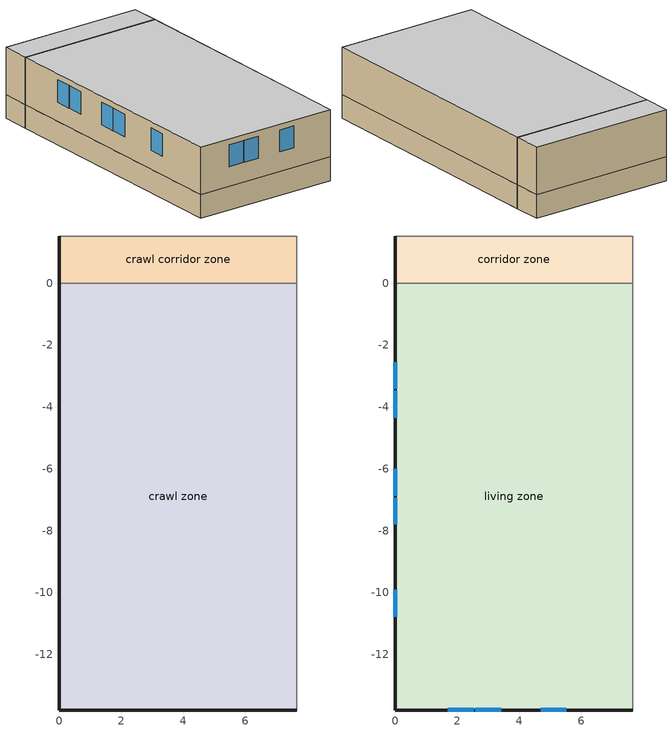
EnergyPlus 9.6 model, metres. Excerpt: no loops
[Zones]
crawl corridor zone
 floor foundation (FloorFndGrndCS 1): 0,0 0,1.52 7.66,1.52 7.66,0 z-1.22
 wall foundation (WallFndGrndCS 1): 0,1.52 0,0 z-1.22:0
 wall adiabatic (WallFndGrndCS 1): 7.66,0 7.66,1.52 0,1.52 z-1.22:0
 wall to crawl zone (WallIntUnfinUninsUnfin): 0,0 7.66,0 z-1.22:0
crawl zone
 floor foundation (FloorFndGrndCS): 0,-13.8 0,0 7.66,0 7.66,-13.8 z-1.22
 wall foundation (WallFndGrndCS): 0,0 0,-13.8 7.66,-13.8 z-1.22:0
 wall adiabatic (WallFndGrndCS): 7.66,-13.8 7.66,0 z-1.22:0
corridor zone
 floor to crawl corridor zone (FloorUnfinUninsUnfin): 0,0 0,1.52 7.66,1.52 7.66,0 z0
 wall outside (WallExtUninsUnfin): 0,1.52 0,0 z0:2.44
 wall adiabatic (WallIntUnfinUninsUnfin): 0,0 7.66,0 7.66,1.52 0,1.52 z0:2.44
 ceiling adiabatic (SurfaceTypeRoofAdiabatic 1): 7.66,0 7.66,1.52 0,1.52 0,0 z2.44
living zone
 floor to crawl zone (FloorCSInsFin Reversed): 0,-13.8 0,0 7.66,0 7.66,-13.8 z0
 wall outside (WallExtInsFin): 0,0 0,-13.8 7.66,-13.8 z0:2.44
 wall adiabatic (WallIntFinUninsFin): 7.66,-13.8 7.66,0 0,0 z0:2.44
 window (WindowConstruction): 0,-2.55 0,-3.42 / 0,-3.48 0,-4.35 / 0,-6 0,-6.87 / 0,-6.93 0,-7.8 / 0,-9.91 0,-10.78 z0.97:2.13; 1.69,-13.8 2.52,-13.8 / 2.59,-13.8 3.42,-13.8 / 4.69,-13.8 5.53,-13.8 z1.02:2.13
 ceiling adiabatic (SurfaceTypeRoofAdiabatic 1): 7.66,-13.8 7.66,0 0,0 0,-13.8 z2.44
shading: 0,-2.55 0,-3.42 / 0,-3.48 0,-4.35 / 0,-6 0,-6.87 / 0,-6.93 0,-7.8 / 0,-9.91 0,-10.78 z0.97:2.13; 1.69,-13.8 2.52,-13.8 / 2.59,-13.8 3.42,-13.8 / 4.69,-13.8 5.53,-13.8 z1.02:2.13
[Building]
Building 1: North Axis {deg}=180; Terrain=Suburbs
[Site:Location]
Denver-Aurora-Buckley AFB: Latitude {deg}=39.72; Longitude {deg}=-104.75; Time Zone {hr}=-7; Elevation {m}=1726
[SizingPeriod:DesignDay] Day of Month=21; Dry-Bulb Temperature Range Modifier Type=DefaultMultipliers; Humidity Condition Type=Wetbulb; Barometric Pressure {Pa}=101073; Wind Direction {deg}=0; Rain Indicator=No; Snow Indicator=No; Daylight Saving Time Indicator=No; Solar Model Indicator=ASHRAEClearSky; Sky Clearness=0; Begin Environment Reset Mode=FullResetAtBeginEnvironment
Name | Month | Day Type | Maximum Dry-Bulb Temperature {C} | Daily Dry-Bulb Temperature Range {deltaC} | Wetbulb or DewPoint at Maximum Dry-Bulb {C} | Wind Speed {m/s}
Ann Clg 1% Condns DB=>MWB | 7 | SummerDesignDay | 27.8 | 6.5 | 17.9 | 3.1
Ann Htg 99% Condns DB | 1 | WinterDesignDay | 7.6 | 0 | 7.6 | 7.1
[Site:GroundTemperature:Deep]
16.823, 16.823, 16.823, 16.823, 16.823, 16.823, 16.823, 16.823, 16.823, 16.823, 16.823, 16.823
[Site:WaterMainsTemperature]
Calculation Method=Correlation; Annual Average Outdoor Air Temperature {C}=16.823; Maximum Difference In Monthly Average Outdoor Air Temperatures {deltaC}=7.03978
[Material] Roughness=Rough
Name | Thickness {m} | Conductivity {W/m-K} | Density {kg/m3} | Specific Heat {J/kg-K} | Thermal Absorptance | Solar Absorptance | Visible Absorptance
Concrete 4.0 in. | 0.1016 | 1.803125 | 2242.8 | 837.4 | 0.9 | 0.7 | 0.7
Concrete 8.0 in. | 0.2032 | 1.803125 | 2242.8 | 837.4 | 0.9 | 0.7 | 0.7
Drywall 0.5 in. | 0.0127 | 0.160291 | 801 | 837.4 | 0.9 | 0.5 | 0.1
Floor Covering | 0.0127 | 0.0433444 | 54.468 | 1339.84 | 0.9 | 0.9 | 0.7
FloorFinStudAndAirFloor | 0.1397 | 0.557395 | 67.691 | 1210.98 | 0.9 | 0.5 | 0.9
FloorFinStudAndAirFloor 1 | 0.1397 | 0.606274 | 67.691 | 1210.98 | 0.82 | 0.3 | 0.3
FloorIns | 0.23495 | 2.59817 | 67.691 | 1210.98 | 0.82 | 0.3 | 0.3
Plywood 0.75 in. | 0.01905 | 0.115458 | 512.64 | 1214.23 | 0.82 | 0.3 | 0.3
res furniture material living space | 0.1524 | 0.115458 | 640.8 | 1214.23 | 0.9 | 0.6 | 0.1
Stucco&#44 Light | 0.0254 | 0.649125 | 1281.6 | 879.27 | 0.45 | 0.75 | 0.75
WallSheathing | 0.0127 | 0.115458 | 512.64 | 1214.23 | 0.82 | 0.3 | 0.3
WallStudAndCavity | 0.0889 | 0.343633 | 129.063 | 1212.76 | 0.45 | 0.75 | 0.45
WallStudAndCavity 1 | 0.0889 | 0.399262 | 83.0341 | 1211.67 | 0.45 | 0.75 | 0.45
WallStudAndCavity 2 | 0.0889 | 0.402102 | 83.0341 | 1211.67 | 0.45 | 0.75 | 0.45
WallStudAndCavity 3 | 0.0889 | 0.410576 | 83.0341 | 1211.67 | 0.45 | 0.75 | 0.45
WallStudAndCavity 4 | 0.0889 | 0.397942 | 83.0341 | 1211.67 | 0.82 | 0.3 | 0.3
Wood Floor | 0.015875 | 0.115458 | 544.68 | 1214.23 | 0.9 | 0.7 | 0.7
[WindowMaterial:SimpleGlazingSystem]
WindowMaterial: U-Factor {W/m2-K}=4.31528; Solar Heat Gain Coefficient=0.67
[Construction]
FloorCSInsFin Reversed: Floor Covering, Wood Floor, Plywood 0.75 in., FloorIns
FloorFndGrndCS; FloorFndGrndCS 1: Concrete 4.0 in.
FloorUnfinUninsUnfin: FloorFinStudAndAirFloor 1, Plywood 0.75 in.
res furniture construction living space: res furniture material living space
SurfaceTypeRoofAdiabatic 1: Drywall 0.5 in., FloorFinStudAndAirFloor, Plywood 0.75 in., Wood Floor, Floor Covering
WallExtInsFin: Stucco&#44 Light, WallSheathing, WallStudAndCavity, Drywall 0.5 in.
WallExtUninsUnfin: Stucco&#44 Light, WallSheathing, WallStudAndCavity 1
WallFndGrndCS; WallFndGrndCS 1: Concrete 8.0 in.
WallIntFinUninsFin: Stucco&#44 Light, WallStudAndCavity 2, Drywall 0.5 in.
WallIntFinUninsFin 1: WallStudAndCavity 4, Drywall 0.5 in.
WallIntUnfinUninsUnfin: Stucco&#44 Light, WallStudAndCavity 3
WindowConstruction: WindowMaterial
[Zone] Multiplier=1; Part of Total Floor Area=Yes
corridor zone; crawl corridor zone; crawl zone; living zone
[InternalMass] Zone or ZoneList=living zone
Name | Construction | Surface Area {m2}
living space Partition | WallIntFinUninsFin 1 | 105.724
res furniture mass living space | res furniture construction living space | 42.2895
[Foundation:Kiva] Wall Height Above Grade {m}=0.2032; Wall Depth Below Slab {m}=0.2032
Foundation Kiva 1; Foundation Kiva 2
[Foundation:Kiva:Settings]
Soil Conductivity {W/m-K}=1.731; Soil Density {kg/m3}=1842.3; Soil Specific Heat {J/kg-K}=418.7; Ground Solar Absorptivity=0.9; Ground Thermal Absorptivity=0.9; Ground Surface Roughness {m}=0.03; Far-Field Width {m}=40; Deep-Ground Boundary Condition=ZeroFlux; Deep-Ground Depth {m}=40; Minimum Cell Dimension {m}=0.02; Maximum Cell Growth Coefficient=1.5; Simulation Timestep=Hourly
[SurfaceProperty:ExposedFoundationPerimeter] Exposed Perimeter Calculation Method=TotalExposedPerimeter
Name | Total Exposed Perimeter {m}
Surface 13 | 1.524
Surface 19 | 21.4589
[People]
res occupants|living space: Zone or ZoneList or Space or SpaceList=living zone; Number of People Schedule=occupants; Number of People Calculation Method=People; Number of People=2; Fraction Radiant=0.319734; Sensible Heat Fraction=0.573; Activity Level Schedule=res occupants activity schedule; Carbon Dioxide Generation Rate {m3/s-W}=0; Enable ASHRAE 55 Comfort Warnings=No; Mean Radiant Temperature Calculation Type=ZoneAveraged
[Lights]
res lighting interior living space: Zone or ZoneList or Space or SpaceList=living zone; Schedule=lighting_interior; Design Level Calculation Method=LightingLevel; Lighting Level {W}=222.281; Return Air Fraction=0; Fraction Radiant=0.6; Fraction Visible=0.2; Fraction Replaceable=1
[ElectricEquipment] Zone or ZoneList or Space or SpaceList=living zone; Design Level Calculation Method=EquipmentLevel
Name | Schedule | Design Level {W} | Fraction Latent | Fraction Radiant | Fraction Lost
res cd electric | clothes_dryer | 312.437 | 0 | 0.6 | 0
res ceil fan | ceiling_fan | 21.3575 | 0 | 0.558 | 0
res cw | clothes_washer_power | 351.026 | 0 | 0.48 | 0.2
res infil_1 bath fan; res infil_1 house fan; res infil_1 range fan | Always On Discrete | 0 | 0 | 0 | 1
res misc plug loads|living space | plug_loads | 643.534 | 0.021 | 0.558 | 0.049
res range electric | cooking_range | 181.674 | 0.3 | 0.24 | 0.3
[OtherEquipment] Zone or ZoneList or Space or SpaceList=living zone; Design Level Calculation Method=EquipmentLevel
Name | Fuel Type | Schedule | Design Level {W} | Fraction Latent | Fraction Radiant | Fraction Lost
res bath | None | baths | 2458.02 | 0 | 0 | 0
res cd gas | NaturalGas | clothes_dryer | 4150.95 | 0.05 | 0.06 | 0.85
res hot water distribution | None | showers | 1958.81 | 0 | 0 | 0
res range gas | NaturalGas | cooking_range | 1889.88 | 0.2 | 0.18 | 0.5
res shower | None | showers | 1995.15 | 0.487079 | 0 | 0
res sink | None | sinks | 414.081 | 0.311852 | 0 | 0
[ZoneInfiltration:DesignFlowRate] Schedule=Always On Discrete
Name | Zone or ZoneList | Design Flow Rate Calculation Method | Air Changes per Hour {1/hr} | Constant Term Coefficient | Temperature Term Coefficient | Velocity Term Coefficient | Velocity Squared Term Coefficient | Design Flow Rate {m3/s}
res infil|crawl corridor space | crawl corridor zone | AirChanges/Hour | 2 | 1 | 0 | 0 | 0
res infil|crawl space | crawl zone | AirChanges/Hour | 2 | 1 | 0 | 0 | 0
res infil_1 flow; res nv_1 flow | living zone | Flow/Zone |  |  |  |  |  | 0
[Exterior:Lights]
res lighting exterior: Schedule=lighting_exterior; Design Level {W}=9.59114
[EnergyManagementSystem:Sensor]
Name | Output:Variable or Output:Meter | Output:Variable or Output:Meter Index Key
res_af_vw_s | Site Wind Speed
res_infil_1_bath_sch_s | Schedule Value | res mv_1 bath exhaust schedule
res_infil_1_dryer_sch_s | Schedule Value | clothes_dryer_exhaust
res_infil_1_range_sch_s | Schedule Value | res mv_1 range exhaust schedule
res_infil_1_wh_sch_s | Schedule Value | Always On Discrete
res_nv_1_nva_s | Schedule Value | res nv_1 avail schedule
res_nv_1_sp_s | Schedule Value | res nv_1 temp schedule
res_nv_pb_s | Site Outdoor Air Barometric Pressure
res_nv_wt_s | Site Outdoor Air Humidity Ratio
res_shower_mixsp | Schedule Value | fixtures temperature schedule
[EnergyManagementSystem:Actuator]
Name | Actuated Component Unique | Actuated Component Type | Actuated Component Control Type
res_infil_1_bath_fan_act | res infil_1 bath fan | ElectricEquipment | Electricity Rate
res_infil_1_flow_act | res infil_1 flow | Zone Infiltration | Air Exchange Flow Rate
res_infil_1_house_fan_act | res infil_1 house fan | ElectricEquipment | Electricity Rate
res_infil_1_range_fan_act | res infil_1 range fan | ElectricEquipment | Electricity Rate
res_nv_1_flow_act | res nv_1 flow | Zone Infiltration | Air Exchange Flow Rate
[EnergyManagementSystem:ProgramCallingManager]
Central pump clg program calling manager: EndOfSystemTimestepBeforeHVACReporting; Central_pumps_clg_program
Central pump htg program calling manager: EndOfSystemTimestepBeforeHVACReporting; Central_pumps_htg_program
res af_1 program calling manager: BeginTimestepBeforePredictor; res_infil_1_program; res_nv_1_program
res shower sag: EndOfSystemTimestepAfterHVACReporting; res_shower_sag
[EnergyManagementSystem:Program]
Central_pumps_clg_program: Set central_pumps_c = Central_clg_pump_s
Central_pumps_htg_program: Set central_pumps_h = Central_htg_pump_s
res_infil_1_program: Set p_m = 0.14; Set p_s = 0.22; Set s_m = 270; Set s_s = 370; Set z_m = 9.99744; Set z_s = 2.4384; Set f_t = (((s_m/z_m)^p_m)*((z_s/s_s)^p_s)); Set Tdiff = res_af_1_tin_s-res_af_1_tt_s; Set dT = @Abs Tdiff; Set c = 0.1239; Set Cs = 0.091; Set Cw = 0.1265; Set n = 0.65; Set sft = (f_t*0.7000000000000001); Set temp1 = ((c*Cw)*((sft*res_af_vw_s)^(2*n)))^2; Set Qn = (((c*Cs*(dT^n))^2)+temp1)^0.5; Set Tdiff = res_af_1_tin_s-res_af_1_tt_s; Set QWHV = res_infil_1_wh_sch_s*0.0; Set Qrange = res_infil_1_range_sch_s*0.0472; Set Qdryer = res_infil_1_dryer_sch_s*0.0472; Set Qbath = res_infil_1_bath_sch_s*0.0472; Set QductsOut = 0; Set QductsIn = 0; Set Qout = Qrange+Qbath+Qdryer+QductsOut; Set Qin = QWHV+QductsIn; Set faneff_wh = 1; Set res_infil_1_house_fan_act = (QWHV*300)/faneff_wh*0; Set faneff_sp = 0.4719474432000001; Set res_infil_1_range_fan_act = (Qrange*300)/faneff_sp; Set res_infil_1_bath_fan_act = (Qbath*300)/faneff_sp; Set Qfan = (@Max Qout Qin); If Qfan > 0; Set Qavg = ((Qout + Qin) / 2.0); If ((@Abs (Qout - Qavg)) / Qavg) <= 0.1; Set phi = 1; Else; Set phi = (Qn / (Qn + Qfan)); EndIf; Set Qinf_adj = phi * Qn; Else; Set Qinf_adj = Qn; EndIf; Set res_infil_1_flow_act = Qfan + Qinf_adj
res_nv_1_program: Set Tdiff = res_af_1_tin_s-res_af_1_tt_s; Set dT = (@Abs Tdiff); Set pt = (@RhFnTdbWPb res_af_1_tt_s res_nv_wt_s res_nv_pb_s); Set NVA = 3108.1306577666833; Set Cs = 8.963020389461627e-05; Set Cw = 6.158219665777789e-05; Set MNV = 1.432203174297596; Set MHR = 0.0115; Set MRH = 0.7; Set temp1 = (res_nv_1_nva_s*NVA); Set SGNV = temp1*((((Cs*dT)+(Cw*(res_af_vw_s^2)))^0.5)/1000); If (res_nv_wt_s<MHR) && (pt<MRH) && (res_af_1_tin_s>res_nv_1_sp_s); Set temp2 = (res_af_1_tin_s-res_nv_1_sp_s); Set NVadj1 = temp2/(res_af_1_tin_s-res_af_1_tt_s); Set NVadj2 = (@Min NVadj1 1); Set NVadj3 = (@Max NVadj2 0); Set NVadj = SGNV*NVadj3; Set res_nv_1_flow_act = (@Min NVadj MNV); Else; Set res_nv_1_flow_act = 0; EndIf
res_shower_sag: If res_shower_vol > 0; Set ShowerTime=SystemTimeStep; Else; Set ShowerTime=0; EndIf; If (res_shower_vol > 0) && (res_shower_mixsp > res_shower_tout); Set ShowerSag=SystemTimeStep; Set ShowerE=res_shower_vol*4141170*(res_shower_mixsp-res_shower_tout); Else; Set ShowerSag=0; Set ShowerE=0; EndIf
[EnergyManagementSystem:OutputVariable] Type of Data in Variable=Summed; Update Frequency=SystemTimestep
Name | EMS Variable | EMS Program or Subroutine | Units
Central clg pump:Pumps:Electricity | central_pumps_c | Central_pumps_clg_program | J
Central htg pump:Pumps:Electricity | central_pumps_h | Central_pumps_htg_program | J
Shower Draw Time|unit 1 | ShowerTime | res_shower_sag | hr
Unmet Shower Energy|unit 1 | ShowerE | res_shower_sag | J
Unmet Shower Time|unit 1 | ShowerSag | res_shower_sag | hr
[Schedule:Day:Interval]
res mv_1 bath exhaust schedule allday1; res mv_1 bath exhaust schedule allday10; res mv_1 bath exhaust schedule allday11; res mv_1 bath exhaust schedule allday12; res mv_1 bath exhaust schedule allday2; res mv_1 bath exhaust schedule allday3; res mv_1 bath exhaust schedule allday4; res mv_1 bath exhaust schedule allday5; res mv_1 bath exhaust schedule allday6; res mv_1 bath exhaust schedule allday7; res mv_1 bath exhaust schedule allday8; res mv_1 bath exhaust schedule allday9: No, 03:00, 0, 04:00, 1, 24:00, 0
res mv_1 bath exhaust schedule summer design; res mv_1 range exhaust schedule summer design: No, 24:00, 1
res mv_1 bath exhaust schedule winter design; res mv_1 range exhaust schedule winter design; Schedule Day 12; Schedule Day 13; Schedule Day 8; Schedule Day 9: No, 24:00, 0
res mv_1 range exhaust schedule allday1; res mv_1 range exhaust schedule allday10; res mv_1 range exhaust schedule allday11; res mv_1 range exhaust schedule allday12; res mv_1 range exhaust schedule allday2; res mv_1 range exhaust schedule allday3; res mv_1 range exhaust schedule allday4; res mv_1 range exhaust schedule allday5; res mv_1 range exhaust schedule allday6; res mv_1 range exhaust schedule allday7; res mv_1 range exhaust schedule allday8; res mv_1 range exhaust schedule allday9: No, 20:00, 0, 21:00, 1, 24:00, 0
res nv_1 availability schedule allday1 on; res nv_1 availability schedule allday1 on 1; res nv_1 availability schedule allday1 on 10; res nv_1 availability schedule allday1 on 11; res nv_1 availability schedule allday1 on 2; res nv_1 availability schedule allday1 on 3; res nv_1 availability schedule allday1 on 4; res nv_1 availability schedule allday1 on 5; res nv_1 availability schedule allday1 on 6; res nv_1 availability schedule allday1 on 7; res nv_1 availability schedule allday1 on 8; res nv_1 availability schedule allday1 on 9: No, 01:00, 1, 02:00, 1, 03:00, 1, 04:00, 1, 05:00, 1, 06:00, 1, 07:00, 1, 08:00, 1, 09:00, 1, 10:00, 1, 11:00, 1, 12:00, 1, 13:00, 1, 14:00, 1, 15:00, 1, 16:00, 1, 17:00, 1, 18:00, 1, 19:00, 1, 20:00, 1, 21:00, 1, 22:00, 1, 23:00, 1, 24:00, 1
res nv_1 temp schedule allday10; res nv_1 temp schedule allday5; res nv_1 temp schedule allday6: No, 24:00, 23.6111
res nv_1 temp schedule weekday1; res nv_1 temp schedule weekday11; res nv_1 temp schedule weekday12; res nv_1 temp schedule weekday2; res nv_1 temp schedule weekday3; res nv_1 temp schedule weekday4: No, 02:00, 21.9444, 11:00, 22.5, 13:00, 21.9444, 21:00, 21.6667, 24:00, 21.9444
res nv_1 temp schedule weekday7; res nv_1 temp schedule weekday8; res nv_1 temp schedule weekday9: No, 02:00, 23.0556, 11:00, 23.6111, 13:00, 23.0556, 21:00, 22.7778, 24:00, 23.0556
res nv_1 temp schedule weekend1; res nv_1 temp schedule weekend11; res nv_1 temp schedule weekend12; res nv_1 temp schedule weekend2; res nv_1 temp schedule weekend3; res nv_1 temp schedule weekend4: No, 02:00, 21.9444, 11:00, 22.5, 24:00, 21.9444
res nv_1 temp schedule weekend7; res nv_1 temp schedule weekend8; res nv_1 temp schedule weekend9: No, 02:00, 23.0556, 11:00, 23.6111, 24:00, 23.0556
[Schedule:Week:Daily]
res mv_1 bath exhaust schedule Week Rule - Jan1-Jan28: res mv_1 bath exhaust schedule allday1, res mv_1 bath exhaust schedule allday1, res mv_1 bath exhaust schedule allday1, res mv_1 bath exhaust schedule allday1, res mv_1 bath exhaust schedule allday1, res mv_1 bath exhaust schedule allday1, res mv_1 bath exhaust schedule allday1, Schedule Day 13, res mv_1 bath exhaust schedule summer design, res mv_1 bath exhaust schedule winter design, Schedule Day 13, Schedule Day 13
res mv_1 bath exhaust schedule Week Rule - Jan29-Feb4: res mv_1 bath exhaust schedule allday1, res mv_1 bath exhaust schedule allday1, res mv_1 bath exhaust schedule allday1, res mv_1 bath exhaust schedule allday2, res mv_1 bath exhaust schedule allday2, res mv_1 bath exhaust schedule allday2, res mv_1 bath exhaust schedule allday2, Schedule Day 13, res mv_1 bath exhaust schedule summer design, res mv_1 bath exhaust schedule winter design, Schedule Day 13, Schedule Day 13
res mv_1 bath exhaust schedule Week Rule - Feb5-Feb25: res mv_1 bath exhaust schedule allday2, res mv_1 bath exhaust schedule allday2, res mv_1 bath exhaust schedule allday2, res mv_1 bath exhaust schedule allday2, res mv_1 bath exhaust schedule allday2, res mv_1 bath exhaust schedule allday2, res mv_1 bath exhaust schedule allday2, Schedule Day 13, res mv_1 bath exhaust schedule summer design, res mv_1 bath exhaust schedule winter design, Schedule Day 13, Schedule Day 13
res mv_1 bath exhaust schedule Week Rule - Feb26-Mar4: res mv_1 bath exhaust schedule allday2, res mv_1 bath exhaust schedule allday2, res mv_1 bath exhaust schedule allday2, res mv_1 bath exhaust schedule allday3, res mv_1 bath exhaust schedule allday3, res mv_1 bath exhaust schedule allday3, res mv_1 bath exhaust schedule allday3, Schedule Day 13, res mv_1 bath exhaust schedule summer design, res mv_1 bath exhaust schedule winter design, Schedule Day 13, Schedule Day 13
res mv_1 bath exhaust schedule Week Rule - Mar5-Mar25: res mv_1 bath exhaust schedule allday3, res mv_1 bath exhaust schedule allday3, res mv_1 bath exhaust schedule allday3, res mv_1 bath exhaust schedule allday3, res mv_1 bath exhaust schedule allday3, res mv_1 bath exhaust schedule allday3, res mv_1 bath exhaust schedule allday3, Schedule Day 13, res mv_1 bath exhaust schedule summer design, res mv_1 bath exhaust schedule winter design, Schedule Day 13, Schedule Day 13
res mv_1 bath exhaust schedule Week Rule - Mar26-Apr1: res mv_1 bath exhaust schedule allday3, res mv_1 bath exhaust schedule allday3, res mv_1 bath exhaust schedule allday3, res mv_1 bath exhaust schedule allday3, res mv_1 bath exhaust schedule allday3, res mv_1 bath exhaust schedule allday3, res mv_1 bath exhaust schedule allday4, Schedule Day 13, res mv_1 bath exhaust schedule summer design, res mv_1 bath exhaust schedule winter design, Schedule Day 13, Schedule Day 13
res mv_1 bath exhaust schedule Week Rule - Apr2-Apr29: res mv_1 bath exhaust schedule allday4, res mv_1 bath exhaust schedule allday4, res mv_1 bath exhaust schedule allday4, res mv_1 bath exhaust schedule allday4, res mv_1 bath exhaust schedule allday4, res mv_1 bath exhaust schedule allday4, res mv_1 bath exhaust schedule allday4, Schedule Day 13, res mv_1 bath exhaust schedule summer design, res mv_1 bath exhaust schedule winter design, Schedule Day 13, Schedule Day 13
res mv_1 bath exhaust schedule Week Rule - Apr30-May6: res mv_1 bath exhaust schedule allday4, res mv_1 bath exhaust schedule allday5, res mv_1 bath exhaust schedule allday5, res mv_1 bath exhaust schedule allday5, res mv_1 bath exhaust schedule allday5, res mv_1 bath exhaust schedule allday5, res mv_1 bath exhaust schedule allday5, Schedule Day 13, res mv_1 bath exhaust schedule summer design, res mv_1 bath exhaust schedule winter design, Schedule Day 13, Schedule Day 13
res mv_1 bath exhaust schedule Week Rule - May7-May27: res mv_1 bath exhaust schedule allday5, res mv_1 bath exhaust schedule allday5, res mv_1 bath exhaust schedule allday5, res mv_1 bath exhaust schedule allday5, res mv_1 bath exhaust schedule allday5, res mv_1 bath exhaust schedule allday5, res mv_1 bath exhaust schedule allday5, Schedule Day 13, res mv_1 bath exhaust schedule summer design, res mv_1 bath exhaust schedule winter design, Schedule Day 13, Schedule Day 13
res mv_1 bath exhaust schedule Week Rule - May28-Jun3: res mv_1 bath exhaust schedule allday5, res mv_1 bath exhaust schedule allday5, res mv_1 bath exhaust schedule allday5, res mv_1 bath exhaust schedule allday5, res mv_1 bath exhaust schedule allday6, res mv_1 bath exhaust schedule allday6, res mv_1 bath exhaust schedule allday6, Schedule Day 13, res mv_1 bath exhaust schedule summer design, res mv_1 bath exhaust schedule winter design, Schedule Day 13, Schedule Day 13
res mv_1 bath exhaust schedule Week Rule - Jun4-Jun24: res mv_1 bath exhaust schedule allday6, res mv_1 bath exhaust schedule allday6, res mv_1 bath exhaust schedule allday6, res mv_1 bath exhaust schedule allday6, res mv_1 bath exhaust schedule allday6, res mv_1 bath exhaust schedule allday6, res mv_1 bath exhaust schedule allday6, Schedule Day 13, res mv_1 bath exhaust schedule summer design, res mv_1 bath exhaust schedule winter design, Schedule Day 13, Schedule Day 13
res mv_1 bath exhaust schedule Week Rule - Jun25-Jul1: res mv_1 bath exhaust schedule allday6, res mv_1 bath exhaust schedule allday6, res mv_1 bath exhaust schedule allday6, res mv_1 bath exhaust schedule allday6, res mv_1 bath exhaust schedule allday6, res mv_1 bath exhaust schedule allday6, res mv_1 bath exhaust schedule allday7, Schedule Day 13, res mv_1 bath exhaust schedule summer design, res mv_1 bath exhaust schedule winter design, Schedule Day 13, Schedule Day 13
res mv_1 bath exhaust schedule Week Rule - Jul2-Jul29: res mv_1 bath exhaust schedule allday7, res mv_1 bath exhaust schedule allday7, res mv_1 bath exhaust schedule allday7, res mv_1 bath exhaust schedule allday7, res mv_1 bath exhaust schedule allday7, res mv_1 bath exhaust schedule allday7, res mv_1 bath exhaust schedule allday7, Schedule Day 13, res mv_1 bath exhaust schedule summer design, res mv_1 bath exhaust schedule winter design, Schedule Day 13, Schedule Day 13
res mv_1 bath exhaust schedule Week Rule - Jul30-Aug5: res mv_1 bath exhaust schedule allday7, res mv_1 bath exhaust schedule allday7, res mv_1 bath exhaust schedule allday8, res mv_1 bath exhaust schedule allday8, res mv_1 bath exhaust schedule allday8, res mv_1 bath exhaust schedule allday8, res mv_1 bath exhaust schedule allday8, Schedule Day 13, res mv_1 bath exhaust schedule summer design, res mv_1 bath exhaust schedule winter design, Schedule Day 13, Schedule Day 13
res mv_1 bath exhaust schedule Week Rule - Aug6-Aug26: res mv_1 bath exhaust schedule allday8, res mv_1 bath exhaust schedule allday8, res mv_1 bath exhaust schedule allday8, res mv_1 bath exhaust schedule allday8, res mv_1 bath exhaust schedule allday8, res mv_1 bath exhaust schedule allday8, res mv_1 bath exhaust schedule allday8, Schedule Day 13, res mv_1 bath exhaust schedule summer design, res mv_1 bath exhaust schedule winter design, Schedule Day 13, Schedule Day 13
res mv_1 bath exhaust schedule Week Rule - Aug27-Sep2: res mv_1 bath exhaust schedule allday8, res mv_1 bath exhaust schedule allday8, res mv_1 bath exhaust schedule allday8, res mv_1 bath exhaust schedule allday8, res mv_1 bath exhaust schedule allday8, res mv_1 bath exhaust schedule allday9, res mv_1 bath exhaust schedule allday9, Schedule Day 13, res mv_1 bath exhaust schedule summer design, res mv_1 bath exhaust schedule winter design, Schedule Day 13, Schedule Day 13
res mv_1 bath exhaust schedule Week Rule - Sep3-Sep30: res mv_1 bath exhaust schedule allday9, res mv_1 bath exhaust schedule allday9, res mv_1 bath exhaust schedule allday9, res mv_1 bath exhaust schedule allday9, res mv_1 bath exhaust schedule allday9, res mv_1 bath exhaust schedule allday9, res mv_1 bath exhaust schedule allday9, Schedule Day 13, res mv_1 bath exhaust schedule summer design, res mv_1 bath exhaust schedule winter design, Schedule Day 13, Schedule Day 13
res mv_1 bath exhaust schedule Week Rule - Oct1-Oct28: res mv_1 bath exhaust schedule allday10, res mv_1 bath exhaust schedule allday10, res mv_1 bath exhaust schedule allday10, res mv_1 bath exhaust schedule allday10, res mv_1 bath exhaust schedule allday10, res mv_1 bath exhaust schedule allday10, res mv_1 bath exhaust schedule allday10, Schedule Day 13, res mv_1 bath exhaust schedule summer design, res mv_1 bath exhaust schedule winter design, Schedule Day 13, Schedule Day 13
res mv_1 bath exhaust schedule Week Rule - Oct29-Nov4: res mv_1 bath exhaust schedule allday10, res mv_1 bath exhaust schedule allday10, res mv_1 bath exhaust schedule allday10, res mv_1 bath exhaust schedule allday11, res mv_1 bath exhaust schedule allday11, res mv_1 bath exhaust schedule allday11, res mv_1 bath exhaust schedule allday11, Schedule Day 13, res mv_1 bath exhaust schedule summer design, res mv_1 bath exhaust schedule winter design, Schedule Day 13, Schedule Day 13
res mv_1 bath exhaust schedule Week Rule - Nov5-Nov25: res mv_1 bath exhaust schedule allday11, res mv_1 bath exhaust schedule allday11, res mv_1 bath exhaust schedule allday11, res mv_1 bath exhaust schedule allday11, res mv_1 bath exhaust schedule allday11, res mv_1 bath exhaust schedule allday11, res mv_1 bath exhaust schedule allday11, Schedule Day 13, res mv_1 bath exhaust schedule summer design, res mv_1 bath exhaust schedule winter design, Schedule Day 13, Schedule Day 13
res mv_1 bath exhaust schedule Week Rule - Nov26-Dec2: res mv_1 bath exhaust schedule allday11, res mv_1 bath exhaust schedule allday11, res mv_1 bath exhaust schedule allday11, res mv_1 bath exhaust schedule allday11, res mv_1 bath exhaust schedule allday11, res mv_1 bath exhaust schedule allday12, res mv_1 bath exhaust schedule allday12, Schedule Day 13, res mv_1 bath exhaust schedule summer design, res mv_1 bath exhaust schedule winter design, Schedule Day 13, Schedule Day 13
res mv_1 bath exhaust schedule Week Rule - Dec3-Dec31: res mv_1 bath exhaust schedule allday12, res mv_1 bath exhaust schedule allday12, res mv_1 bath exhaust schedule allday12, res mv_1 bath exhaust schedule allday12, res mv_1 bath exhaust schedule allday12, res mv_1 bath exhaust schedule allday12, res mv_1 bath exhaust schedule allday12, Schedule Day 13, res mv_1 bath exhaust schedule summer design, res mv_1 bath exhaust schedule winter design, Schedule Day 13, Schedule Day 13
res mv_1 range exhaust schedule Week Rule - Jan1-Jan28: res mv_1 range exhaust schedule allday1, res mv_1 range exhaust schedule allday1, res mv_1 range exhaust schedule allday1, res mv_1 range exhaust schedule allday1, res mv_1 range exhaust schedule allday1, res mv_1 range exhaust schedule allday1, res mv_1 range exhaust schedule allday1, Schedule Day 12, res mv_1 range exhaust schedule summer design, res mv_1 range exhaust schedule winter design, Schedule Day 12, Schedule Day 12
res mv_1 range exhaust schedule Week Rule - Jan29-Feb4: res mv_1 range exhaust schedule allday1, res mv_1 range exhaust schedule allday1, res mv_1 range exhaust schedule allday1, res mv_1 range exhaust schedule allday2, res mv_1 range exhaust schedule allday2, res mv_1 range exhaust schedule allday2, res mv_1 range exhaust schedule allday2, Schedule Day 12, res mv_1 range exhaust schedule summer design, res mv_1 range exhaust schedule winter design, Schedule Day 12, Schedule Day 12
res mv_1 range exhaust schedule Week Rule - Feb5-Feb25: res mv_1 range exhaust schedule allday2, res mv_1 range exhaust schedule allday2, res mv_1 range exhaust schedule allday2, res mv_1 range exhaust schedule allday2, res mv_1 range exhaust schedule allday2, res mv_1 range exhaust schedule allday2, res mv_1 range exhaust schedule allday2, Schedule Day 12, res mv_1 range exhaust schedule summer design, res mv_1 range exhaust schedule winter design, Schedule Day 12, Schedule Day 12
res mv_1 range exhaust schedule Week Rule - Feb26-Mar4: res mv_1 range exhaust schedule allday2, res mv_1 range exhaust schedule allday2, res mv_1 range exhaust schedule allday2, res mv_1 range exhaust schedule allday3, res mv_1 range exhaust schedule allday3, res mv_1 range exhaust schedule allday3, res mv_1 range exhaust schedule allday3, Schedule Day 12, res mv_1 range exhaust schedule summer design, res mv_1 range exhaust schedule winter design, Schedule Day 12, Schedule Day 12
res mv_1 range exhaust schedule Week Rule - Mar5-Mar25: res mv_1 range exhaust schedule allday3, res mv_1 range exhaust schedule allday3, res mv_1 range exhaust schedule allday3, res mv_1 range exhaust schedule allday3, res mv_1 range exhaust schedule allday3, res mv_1 range exhaust schedule allday3, res mv_1 range exhaust schedule allday3, Schedule Day 12, res mv_1 range exhaust schedule summer design, res mv_1 range exhaust schedule winter design, Schedule Day 12, Schedule Day 12
res mv_1 range exhaust schedule Week Rule - Mar26-Apr1: res mv_1 range exhaust schedule allday3, res mv_1 range exhaust schedule allday3, res mv_1 range exhaust schedule allday3, res mv_1 range exhaust schedule allday3, res mv_1 range exhaust schedule allday3, res mv_1 range exhaust schedule allday3, res mv_1 range exhaust schedule allday4, Schedule Day 12, res mv_1 range exhaust schedule summer design, res mv_1 range exhaust schedule winter design, Schedule Day 12, Schedule Day 12
res mv_1 range exhaust schedule Week Rule - Apr2-Apr29: res mv_1 range exhaust schedule allday4, res mv_1 range exhaust schedule allday4, res mv_1 range exhaust schedule allday4, res mv_1 range exhaust schedule allday4, res mv_1 range exhaust schedule allday4, res mv_1 range exhaust schedule allday4, res mv_1 range exhaust schedule allday4, Schedule Day 12, res mv_1 range exhaust schedule summer design, res mv_1 range exhaust schedule winter design, Schedule Day 12, Schedule Day 12
res mv_1 range exhaust schedule Week Rule - Apr30-May6: res mv_1 range exhaust schedule allday4, res mv_1 range exhaust schedule allday5, res mv_1 range exhaust schedule allday5, res mv_1 range exhaust schedule allday5, res mv_1 range exhaust schedule allday5, res mv_1 range exhaust schedule allday5, res mv_1 range exhaust schedule allday5, Schedule Day 12, res mv_1 range exhaust schedule summer design, res mv_1 range exhaust schedule winter design, Schedule Day 12, Schedule Day 12
res mv_1 range exhaust schedule Week Rule - May7-May27: res mv_1 range exhaust schedule allday5, res mv_1 range exhaust schedule allday5, res mv_1 range exhaust schedule allday5, res mv_1 range exhaust schedule allday5, res mv_1 range exhaust schedule allday5, res mv_1 range exhaust schedule allday5, res mv_1 range exhaust schedule allday5, Schedule Day 12, res mv_1 range exhaust schedule summer design, res mv_1 range exhaust schedule winter design, Schedule Day 12, Schedule Day 12
res mv_1 range exhaust schedule Week Rule - May28-Jun3: res mv_1 range exhaust schedule allday5, res mv_1 range exhaust schedule allday5, res mv_1 range exhaust schedule allday5, res mv_1 range exhaust schedule allday5, res mv_1 range exhaust schedule allday6, res mv_1 range exhaust schedule allday6, res mv_1 range exhaust schedule allday6, Schedule Day 12, res mv_1 range exhaust schedule summer design, res mv_1 range exhaust schedule winter design, Schedule Day 12, Schedule Day 12
res mv_1 range exhaust schedule Week Rule - Jun4-Jun24: res mv_1 range exhaust schedule allday6, res mv_1 range exhaust schedule allday6, res mv_1 range exhaust schedule allday6, res mv_1 range exhaust schedule allday6, res mv_1 range exhaust schedule allday6, res mv_1 range exhaust schedule allday6, res mv_1 range exhaust schedule allday6, Schedule Day 12, res mv_1 range exhaust schedule summer design, res mv_1 range exhaust schedule winter design, Schedule Day 12, Schedule Day 12
res mv_1 range exhaust schedule Week Rule - Jun25-Jul1: res mv_1 range exhaust schedule allday6, res mv_1 range exhaust schedule allday6, res mv_1 range exhaust schedule allday6, res mv_1 range exhaust schedule allday6, res mv_1 range exhaust schedule allday6, res mv_1 range exhaust schedule allday6, res mv_1 range exhaust schedule allday7, Schedule Day 12, res mv_1 range exhaust schedule summer design, res mv_1 range exhaust schedule winter design, Schedule Day 12, Schedule Day 12
res mv_1 range exhaust schedule Week Rule - Jul2-Jul29: res mv_1 range exhaust schedule allday7, res mv_1 range exhaust schedule allday7, res mv_1 range exhaust schedule allday7, res mv_1 range exhaust schedule allday7, res mv_1 range exhaust schedule allday7, res mv_1 range exhaust schedule allday7, res mv_1 range exhaust schedule allday7, Schedule Day 12, res mv_1 range exhaust schedule summer design, res mv_1 range exhaust schedule winter design, Schedule Day 12, Schedule Day 12
res mv_1 range exhaust schedule Week Rule - Jul30-Aug5: res mv_1 range exhaust schedule allday7, res mv_1 range exhaust schedule allday7, res mv_1 range exhaust schedule allday8, res mv_1 range exhaust schedule allday8, res mv_1 range exhaust schedule allday8, res mv_1 range exhaust schedule allday8, res mv_1 range exhaust schedule allday8, Schedule Day 12, res mv_1 range exhaust schedule summer design, res mv_1 range exhaust schedule winter design, Schedule Day 12, Schedule Day 12
res mv_1 range exhaust schedule Week Rule - Aug6-Aug26: res mv_1 range exhaust schedule allday8, res mv_1 range exhaust schedule allday8, res mv_1 range exhaust schedule allday8, res mv_1 range exhaust schedule allday8, res mv_1 range exhaust schedule allday8, res mv_1 range exhaust schedule allday8, res mv_1 range exhaust schedule allday8, Schedule Day 12, res mv_1 range exhaust schedule summer design, res mv_1 range exhaust schedule winter design, Schedule Day 12, Schedule Day 12
res mv_1 range exhaust schedule Week Rule - Aug27-Sep2: res mv_1 range exhaust schedule allday8, res mv_1 range exhaust schedule allday8, res mv_1 range exhaust schedule allday8, res mv_1 range exhaust schedule allday8, res mv_1 range exhaust schedule allday8, res mv_1 range exhaust schedule allday9, res mv_1 range exhaust schedule allday9, Schedule Day 12, res mv_1 range exhaust schedule summer design, res mv_1 range exhaust schedule winter design, Schedule Day 12, Schedule Day 12
res mv_1 range exhaust schedule Week Rule - Sep3-Sep30: res mv_1 range exhaust schedule allday9, res mv_1 range exhaust schedule allday9, res mv_1 range exhaust schedule allday9, res mv_1 range exhaust schedule allday9, res mv_1 range exhaust schedule allday9, res mv_1 range exhaust schedule allday9, res mv_1 range exhaust schedule allday9, Schedule Day 12, res mv_1 range exhaust schedule summer design, res mv_1 range exhaust schedule winter design, Schedule Day 12, Schedule Day 12
res mv_1 range exhaust schedule Week Rule - Oct1-Oct28: res mv_1 range exhaust schedule allday10, res mv_1 range exhaust schedule allday10, res mv_1 range exhaust schedule allday10, res mv_1 range exhaust schedule allday10, res mv_1 range exhaust schedule allday10, res mv_1 range exhaust schedule allday10, res mv_1 range exhaust schedule allday10, Schedule Day 12, res mv_1 range exhaust schedule summer design, res mv_1 range exhaust schedule winter design, Schedule Day 12, Schedule Day 12
res mv_1 range exhaust schedule Week Rule - Oct29-Nov4: res mv_1 range exhaust schedule allday10, res mv_1 range exhaust schedule allday10, res mv_1 range exhaust schedule allday10, res mv_1 range exhaust schedule allday11, res mv_1 range exhaust schedule allday11, res mv_1 range exhaust schedule allday11, res mv_1 range exhaust schedule allday11, Schedule Day 12, res mv_1 range exhaust schedule summer design, res mv_1 range exhaust schedule winter design, Schedule Day 12, Schedule Day 12
res mv_1 range exhaust schedule Week Rule - Nov5-Nov25: res mv_1 range exhaust schedule allday11, res mv_1 range exhaust schedule allday11, res mv_1 range exhaust schedule allday11, res mv_1 range exhaust schedule allday11, res mv_1 range exhaust schedule allday11, res mv_1 range exhaust schedule allday11, res mv_1 range exhaust schedule allday11, Schedule Day 12, res mv_1 range exhaust schedule summer design, res mv_1 range exhaust schedule winter design, Schedule Day 12, Schedule Day 12
res mv_1 range exhaust schedule Week Rule - Nov26-Dec2: res mv_1 range exhaust schedule allday11, res mv_1 range exhaust schedule allday11, res mv_1 range exhaust schedule allday11, res mv_1 range exhaust schedule allday11, res mv_1 range exhaust schedule allday11, res mv_1 range exhaust schedule allday12, res mv_1 range exhaust schedule allday12, Schedule Day 12, res mv_1 range exhaust schedule summer design, res mv_1 range exhaust schedule winter design, Schedule Day 12, Schedule Day 12
res mv_1 range exhaust schedule Week Rule - Dec3-Dec31: res mv_1 range exhaust schedule allday12, res mv_1 range exhaust schedule allday12, res mv_1 range exhaust schedule allday12, res mv_1 range exhaust schedule allday12, res mv_1 range exhaust schedule allday12, res mv_1 range exhaust schedule allday12, res mv_1 range exhaust schedule allday12, Schedule Day 12, res mv_1 range exhaust schedule summer design, res mv_1 range exhaust schedule winter design, Schedule Day 12, Schedule Day 12
res nv_1 avail schedule Week Rule - Jan1-Jan28: Schedule Day 9, res nv_1 availability schedule allday1 on, Schedule Day 9, res nv_1 availability schedule allday1 on, Schedule Day 9, res nv_1 availability schedule allday1 on, Schedule Day 9, Schedule Day 9, Schedule Day 9, Schedule Day 9, Schedule Day 9, Schedule Day 9
res nv_1 avail schedule Week Rule - Jan29-Feb4: Schedule Day 9, res nv_1 availability schedule allday1 on, Schedule Day 9, res nv_1 availability schedule allday1 on 1, Schedule Day 9, res nv_1 availability schedule allday1 on 1, Schedule Day 9, Schedule Day 9, Schedule Day 9, Schedule Day 9, Schedule Day 9, Schedule Day 9
res nv_1 avail schedule Week Rule - Feb5-Feb25: Schedule Day 9, res nv_1 availability schedule allday1 on 1, Schedule Day 9, res nv_1 availability schedule allday1 on 1, Schedule Day 9, res nv_1 availability schedule allday1 on 1, Schedule Day 9, Schedule Day 9, Schedule Day 9, Schedule Day 9, Schedule Day 9, Schedule Day 9
res nv_1 avail schedule Week Rule - Feb26-Mar4: Schedule Day 9, res nv_1 availability schedule allday1 on 1, Schedule Day 9, res nv_1 availability schedule allday1 on 2, Schedule Day 9, res nv_1 availability schedule allday1 on 2, Schedule Day 9, Schedule Day 9, Schedule Day 9, Schedule Day 9, Schedule Day 9, Schedule Day 9
res nv_1 avail schedule Week Rule - Mar5-Apr1: Schedule Day 9, res nv_1 availability schedule allday1 on 2, Schedule Day 9, res nv_1 availability schedule allday1 on 2, Schedule Day 9, res nv_1 availability schedule allday1 on 2, Schedule Day 9, Schedule Day 9, Schedule Day 9, Schedule Day 9, Schedule Day 9, Schedule Day 9
res nv_1 avail schedule Week Rule - Apr2-Apr29: Schedule Day 9, res nv_1 availability schedule allday1 on 3, Schedule Day 9, res nv_1 availability schedule allday1 on 3, Schedule Day 9, res nv_1 availability schedule allday1 on 3, Schedule Day 9, Schedule Day 9, Schedule Day 9, Schedule Day 9, Schedule Day 9, Schedule Day 9
res nv_1 avail schedule Week Rule - Apr30-May27: Schedule Day 9, res nv_1 availability schedule allday1 on 4, Schedule Day 9, res nv_1 availability schedule allday1 on 4, Schedule Day 9, res nv_1 availability schedule allday1 on 4, Schedule Day 9, Schedule Day 9, Schedule Day 9, Schedule Day 9, Schedule Day 9, Schedule Day 9
res nv_1 avail schedule Week Rule - May28-Jun3: Schedule Day 9, res nv_1 availability schedule allday1 on 4, Schedule Day 9, res nv_1 availability schedule allday1 on 4, Schedule Day 9, res nv_1 availability schedule allday1 on 5, Schedule Day 9, Schedule Day 9, Schedule Day 9, Schedule Day 9, Schedule Day 9, Schedule Day 9
res nv_1 avail schedule Week Rule - Jun4-Jul1: Schedule Day 9, res nv_1 availability schedule allday1 on 5, Schedule Day 9, res nv_1 availability schedule allday1 on 5, Schedule Day 9, res nv_1 availability schedule allday1 on 5, Schedule Day 9, Schedule Day 9, Schedule Day 9, Schedule Day 9, Schedule Day 9, Schedule Day 9
res nv_1 avail schedule Week Rule - Jul2-Jul29: Schedule Day 9, res nv_1 availability schedule allday1 on 6, Schedule Day 9, res nv_1 availability schedule allday1 on 6, Schedule Day 9, res nv_1 availability schedule allday1 on 6, Schedule Day 9, Schedule Day 9, Schedule Day 9, Schedule Day 9, Schedule Day 9, Schedule Day 9
res nv_1 avail schedule Week Rule - Jul30-Aug5: Schedule Day 9, res nv_1 availability schedule allday1 on 6, Schedule Day 9, res nv_1 availability schedule allday1 on 7, Schedule Day 9, res nv_1 availability schedule allday1 on 7, Schedule Day 9, Schedule Day 9, Schedule Day 9, Schedule Day 9, Schedule Day 9, Schedule Day 9
res nv_1 avail schedule Week Rule - Aug6-Aug26: Schedule Day 9, res nv_1 availability schedule allday1 on 7, Schedule Day 9, res nv_1 availability schedule allday1 on 7, Schedule Day 9, res nv_1 availability schedule allday1 on 7, Schedule Day 9, Schedule Day 9, Schedule Day 9, Schedule Day 9, Schedule Day 9, Schedule Day 9
res nv_1 avail schedule Week Rule - Aug27-Sep2: Schedule Day 9, res nv_1 availability schedule allday1 on 7, Schedule Day 9, res nv_1 availability schedule allday1 on 7, Schedule Day 9, res nv_1 availability schedule allday1 on 8, Schedule Day 9, Schedule Day 9, Schedule Day 9, Schedule Day 9, Schedule Day 9, Schedule Day 9
res nv_1 avail schedule Week Rule - Sep3-Sep30: Schedule Day 9, res nv_1 availability schedule allday1 on 8, Schedule Day 9, res nv_1 availability schedule allday1 on 8, Schedule Day 9, res nv_1 availability schedule allday1 on 8, Schedule Day 9, Schedule Day 9, Schedule Day 9, Schedule Day 9, Schedule Day 9, Schedule Day 9
res nv_1 avail schedule Week Rule - Oct1-Oct28: Schedule Day 9, res nv_1 availability schedule allday1 on 9, Schedule Day 9, res nv_1 availability schedule allday1 on 9, Schedule Day 9, res nv_1 availability schedule allday1 on 9, Schedule Day 9, Schedule Day 9, Schedule Day 9, Schedule Day 9, Schedule Day 9, Schedule Day 9
res nv_1 avail schedule Week Rule - Oct29-Nov4: Schedule Day 9, res nv_1 availability schedule allday1 on 9, Schedule Day 9, res nv_1 availability schedule allday1 on 10, Schedule Day 9, res nv_1 availability schedule allday1 on 10, Schedule Day 9, Schedule Day 9, Schedule Day 9, Schedule Day 9, Schedule Day 9, Schedule Day 9
res nv_1 avail schedule Week Rule - Nov5-Nov25: Schedule Day 9, res nv_1 availability schedule allday1 on 10, Schedule Day 9, res nv_1 availability schedule allday1 on 10, Schedule Day 9, res nv_1 availability schedule allday1 on 10, Schedule Day 9, Schedule Day 9, Schedule Day 9, Schedule Day 9, Schedule Day 9, Schedule Day 9
res nv_1 avail schedule Week Rule - Nov26-Dec2: Schedule Day 9, res nv_1 availability schedule allday1 on 10, Schedule Day 9, res nv_1 availability schedule allday1 on 10, Schedule Day 9, res nv_1 availability schedule allday1 on 11, Schedule Day 9, Schedule Day 9, Schedule Day 9, Schedule Day 9, Schedule Day 9, Schedule Day 9
res nv_1 avail schedule Week Rule - Dec3-Dec31: Schedule Day 9, res nv_1 availability schedule allday1 on 11, Schedule Day 9, res nv_1 availability schedule allday1 on 11, Schedule Day 9, res nv_1 availability schedule allday1 on 11, Schedule Day 9, Schedule Day 9, Schedule Day 9, Schedule Day 9, Schedule Day 9, Schedule Day 9
res nv_1 temp schedule Week Rule - Jan1-Jan28: res nv_1 temp schedule weekend1, res nv_1 temp schedule weekday1, res nv_1 temp schedule weekday1, res nv_1 temp schedule weekday1, res nv_1 temp schedule weekday1, res nv_1 temp schedule weekday1, res nv_1 temp schedule weekend1, Schedule Day 8, Schedule Day 8, Schedule Day 8, Schedule Day 8, Schedule Day 8
res nv_1 temp schedule Week Rule - Jan29-Feb4: res nv_1 temp schedule weekend1, res nv_1 temp schedule weekday1, res nv_1 temp schedule weekday1, res nv_1 temp schedule weekday2, res nv_1 temp schedule weekday2, res nv_1 temp schedule weekday2, res nv_1 temp schedule weekend2, Schedule Day 8, Schedule Day 8, Schedule Day 8, Schedule Day 8, Schedule Day 8
res nv_1 temp schedule Week Rule - Feb5-Feb25: res nv_1 temp schedule weekend2, res nv_1 temp schedule weekday2, res nv_1 temp schedule weekday2, res nv_1 temp schedule weekday2, res nv_1 temp schedule weekday2, res nv_1 temp schedule weekday2, res nv_1 temp schedule weekend2, Schedule Day 8, Schedule Day 8, Schedule Day 8, Schedule Day 8, Schedule Day 8
res nv_1 temp schedule Week Rule - Feb26-Mar4: res nv_1 temp schedule weekend2, res nv_1 temp schedule weekday2, res nv_1 temp schedule weekday2, res nv_1 temp schedule weekday3, res nv_1 temp schedule weekday3, res nv_1 temp schedule weekday3, res nv_1 temp schedule weekend3, Schedule Day 8, Schedule Day 8, Schedule Day 8, Schedule Day 8, Schedule Day 8
res nv_1 temp schedule Week Rule - Mar5-Mar25: res nv_1 temp schedule weekend3, res nv_1 temp schedule weekday3, res nv_1 temp schedule weekday3, res nv_1 temp schedule weekday3, res nv_1 temp schedule weekday3, res nv_1 temp schedule weekday3, res nv_1 temp schedule weekend3, Schedule Day 8, Schedule Day 8, Schedule Day 8, Schedule Day 8, Schedule Day 8
res nv_1 temp schedule Week Rule - Mar26-Apr1: res nv_1 temp schedule weekend3, res nv_1 temp schedule weekday3, res nv_1 temp schedule weekday3, res nv_1 temp schedule weekday3, res nv_1 temp schedule weekday3, res nv_1 temp schedule weekday3, res nv_1 temp schedule weekend4, Schedule Day 8, Schedule Day 8, Schedule Day 8, Schedule Day 8, Schedule Day 8
res nv_1 temp schedule Week Rule - Apr2-Apr29: res nv_1 temp schedule weekend4, res nv_1 temp schedule weekday4, res nv_1 temp schedule weekday4, res nv_1 temp schedule weekday4, res nv_1 temp schedule weekday4, res nv_1 temp schedule weekday4, res nv_1 temp schedule weekend4, Schedule Day 8, Schedule Day 8, Schedule Day 8, Schedule Day 8, Schedule Day 8
res nv_1 temp schedule Week Rule - Apr30-May6: res nv_1 temp schedule weekend4, res nv_1 temp schedule allday5, res nv_1 temp schedule allday5, res nv_1 temp schedule allday5, res nv_1 temp schedule allday5, res nv_1 temp schedule allday5, res nv_1 temp schedule allday5, Schedule Day 8, Schedule Day 8, Schedule Day 8, Schedule Day 8, Schedule Day 8
res nv_1 temp schedule Week Rule - May7-May27: res nv_1 temp schedule allday5, res nv_1 temp schedule allday5, res nv_1 temp schedule allday5, res nv_1 temp schedule allday5, res nv_1 temp schedule allday5, res nv_1 temp schedule allday5, res nv_1 temp schedule allday5, Schedule Day 8, Schedule Day 8, Schedule Day 8, Schedule Day 8, Schedule Day 8
res nv_1 temp schedule Week Rule - May28-Jun3: res nv_1 temp schedule allday5, res nv_1 temp schedule allday5, res nv_1 temp schedule allday5, res nv_1 temp schedule allday5, res nv_1 temp schedule allday6, res nv_1 temp schedule allday6, res nv_1 temp schedule allday6, Schedule Day 8, Schedule Day 8, Schedule Day 8, Schedule Day 8, Schedule Day 8
res nv_1 temp schedule Week Rule - Jun4-Jun24: res nv_1 temp schedule allday6, res nv_1 temp schedule allday6, res nv_1 temp schedule allday6, res nv_1 temp schedule allday6, res nv_1 temp schedule allday6, res nv_1 temp schedule allday6, res nv_1 temp schedule allday6, Schedule Day 8, Schedule Day 8, Schedule Day 8, Schedule Day 8, Schedule Day 8
res nv_1 temp schedule Week Rule - Jun25-Jul1: res nv_1 temp schedule allday6, res nv_1 temp schedule allday6, res nv_1 temp schedule allday6, res nv_1 temp schedule allday6, res nv_1 temp schedule allday6, res nv_1 temp schedule allday6, res nv_1 temp schedule weekend7, Schedule Day 8, Schedule Day 8, Schedule Day 8, Schedule Day 8, Schedule Day 8
res nv_1 temp schedule Week Rule - Jul2-Jul29: res nv_1 temp schedule weekend7, res nv_1 temp schedule weekday7, res nv_1 temp schedule weekday7, res nv_1 temp schedule weekday7, res nv_1 temp schedule weekday7, res nv_1 temp schedule weekday7, res nv_1 temp schedule weekend7, Schedule Day 8, Schedule Day 8, Schedule Day 8, Schedule Day 8, Schedule Day 8
res nv_1 temp schedule Week Rule - Jul30-Aug5: res nv_1 temp schedule weekend7, res nv_1 temp schedule weekday7, res nv_1 temp schedule weekday8, res nv_1 temp schedule weekday8, res nv_1 temp schedule weekday8, res nv_1 temp schedule weekday8, res nv_1 temp schedule weekend8, Schedule Day 8, Schedule Day 8, Schedule Day 8, Schedule Day 8, Schedule Day 8
res nv_1 temp schedule Week Rule - Aug6-Aug26: res nv_1 temp schedule weekend8, res nv_1 temp schedule weekday8, res nv_1 temp schedule weekday8, res nv_1 temp schedule weekday8, res nv_1 temp schedule weekday8, res nv_1 temp schedule weekday8, res nv_1 temp schedule weekend8, Schedule Day 8, Schedule Day 8, Schedule Day 8, Schedule Day 8, Schedule Day 8
res nv_1 temp schedule Week Rule - Aug27-Sep2: res nv_1 temp schedule weekend8, res nv_1 temp schedule weekday8, res nv_1 temp schedule weekday8, res nv_1 temp schedule weekday8, res nv_1 temp schedule weekday8, res nv_1 temp schedule weekday9, res nv_1 temp schedule weekend9, Schedule Day 8, Schedule Day 8, Schedule Day 8, Schedule Day 8, Schedule Day 8
res nv_1 temp schedule Week Rule - Sep3-Sep30: res nv_1 temp schedule weekend9, res nv_1 temp schedule weekday9, res nv_1 temp schedule weekday9, res nv_1 temp schedule weekday9, res nv_1 temp schedule weekday9, res nv_1 temp schedule weekday9, res nv_1 temp schedule weekend9, Schedule Day 8, Schedule Day 8, Schedule Day 8, Schedule Day 8, Schedule Day 8
res nv_1 temp schedule Week Rule - Oct1-Oct28: res nv_1 temp schedule allday10, res nv_1 temp schedule allday10, res nv_1 temp schedule allday10, res nv_1 temp schedule allday10, res nv_1 temp schedule allday10, res nv_1 temp schedule allday10, res nv_1 temp schedule allday10, Schedule Day 8, Schedule Day 8, Schedule Day 8, Schedule Day 8, Schedule Day 8
res nv_1 temp schedule Week Rule - Oct29-Nov4: res nv_1 temp schedule allday10, res nv_1 temp schedule allday10, res nv_1 temp schedule allday10, res nv_1 temp schedule weekday11, res nv_1 temp schedule weekday11, res nv_1 temp schedule weekday11, res nv_1 temp schedule weekend11, Schedule Day 8, Schedule Day 8, Schedule Day 8, Schedule Day 8, Schedule Day 8
res nv_1 temp schedule Week Rule - Nov5-Nov25: res nv_1 temp schedule weekend11, res nv_1 temp schedule weekday11, res nv_1 temp schedule weekday11, res nv_1 temp schedule weekday11, res nv_1 temp schedule weekday11, res nv_1 temp schedule weekday11, res nv_1 temp schedule weekend11, Schedule Day 8, Schedule Day 8, Schedule Day 8, Schedule Day 8, Schedule Day 8
res nv_1 temp schedule Week Rule - Nov26-Dec2: res nv_1 temp schedule weekend11, res nv_1 temp schedule weekday11, res nv_1 temp schedule weekday11, res nv_1 temp schedule weekday11, res nv_1 temp schedule weekday11, res nv_1 temp schedule weekday12, res nv_1 temp schedule weekend12, Schedule Day 8, Schedule Day 8, Schedule Day 8, Schedule Day 8, Schedule Day 8
res nv_1 temp schedule Week Rule - Dec3-Dec31: res nv_1 temp schedule weekend12, res nv_1 temp schedule weekday12, res nv_1 temp schedule weekday12, res nv_1 temp schedule weekday12, res nv_1 temp schedule weekday12, res nv_1 temp schedule weekday12, res nv_1 temp schedule weekend12, Schedule Day 8, Schedule Day 8, Schedule Day 8, Schedule Day 8, Schedule Day 8
[Schedule:Year]
res mv_1 bath exhaust schedule: res mv_1 bath exhaust schedule Week Rule - Jan1-Jan28, 1, 1, 1, 28, res mv_1 bath exhaust schedule Week Rule - Jan29-Feb4, 1, 29, 2, 4, res mv_1 bath exhaust schedule Week Rule - Feb5-Feb25, 2, 5, 2, 25, res mv_1 bath exhaust schedule Week Rule - Feb26-Mar4, 2, 26, 3, 4, res mv_1 bath exhaust schedule Week Rule - Mar5-Mar25, 3, 5, 3, 25, res mv_1 bath exhaust schedule Week Rule - Mar26-Apr1, 3, 26, 4, 1, res mv_1 bath exhaust schedule Week Rule - Apr2-Apr29, 4, 2, 4, 29, res mv_1 bath exhaust schedule Week Rule - Apr30-May6, 4, 30, 5, 6, res mv_1 bath exhaust schedule Week Rule - May7-May27, 5, 7, 5, 27, res mv_1 bath exhaust schedule Week Rule - May28-Jun3, 5, 28, 6, 3, res mv_1 bath exhaust schedule Week Rule - Jun4-Jun24, 6, 4, 6, 24, res mv_1 bath exhaust schedule Week Rule - Jun25-Jul1, 6, 25, 7, 1, res mv_1 bath exhaust schedule Week Rule - Jul2-Jul29, 7, 2, 7, 29, res mv_1 bath exhaust schedule Week Rule - Jul30-Aug5, 7, 30, 8, 5, res mv_1 bath exhaust schedule Week Rule - Aug6-Aug26, 8, 6, 8, 26, res mv_1 bath exhaust schedule Week Rule - Aug27-Sep2, 8, 27, 9, 2, res mv_1 bath exhaust schedule Week Rule - Sep3-Sep30, 9, 3, 9, 30, res mv_1 bath exhaust schedule Week Rule - Oct1-Oct28, 10, 1, 10, 28, res mv_1 bath exhaust schedule Week Rule - Oct29-Nov4, 10, 29, 11, 4, res mv_1 bath exhaust schedule Week Rule - Nov5-Nov25, 11, 5, 11, 25, res mv_1 bath exhaust schedule Week Rule - Nov26-Dec2, 11, 26, 12, 2, res mv_1 bath exhaust schedule Week Rule - Dec3-Dec31, 12, 3, 12, 31
res mv_1 range exhaust schedule: res mv_1 range exhaust schedule Week Rule - Jan1-Jan28, 1, 1, 1, 28, res mv_1 range exhaust schedule Week Rule - Jan29-Feb4, 1, 29, 2, 4, res mv_1 range exhaust schedule Week Rule - Feb5-Feb25, 2, 5, 2, 25, res mv_1 range exhaust schedule Week Rule - Feb26-Mar4, 2, 26, 3, 4, res mv_1 range exhaust schedule Week Rule - Mar5-Mar25, 3, 5, 3, 25, res mv_1 range exhaust schedule Week Rule - Mar26-Apr1, 3, 26, 4, 1, res mv_1 range exhaust schedule Week Rule - Apr2-Apr29, 4, 2, 4, 29, res mv_1 range exhaust schedule Week Rule - Apr30-May6, 4, 30, 5, 6, res mv_1 range exhaust schedule Week Rule - May7-May27, 5, 7, 5, 27, res mv_1 range exhaust schedule Week Rule - May28-Jun3, 5, 28, 6, 3, res mv_1 range exhaust schedule Week Rule - Jun4-Jun24, 6, 4, 6, 24, res mv_1 range exhaust schedule Week Rule - Jun25-Jul1, 6, 25, 7, 1, res mv_1 range exhaust schedule Week Rule - Jul2-Jul29, 7, 2, 7, 29, res mv_1 range exhaust schedule Week Rule - Jul30-Aug5, 7, 30, 8, 5, res mv_1 range exhaust schedule Week Rule - Aug6-Aug26, 8, 6, 8, 26, res mv_1 range exhaust schedule Week Rule - Aug27-Sep2, 8, 27, 9, 2, res mv_1 range exhaust schedule Week Rule - Sep3-Sep30, 9, 3, 9, 30, res mv_1 range exhaust schedule Week Rule - Oct1-Oct28, 10, 1, 10, 28, res mv_1 range exhaust schedule Week Rule - Oct29-Nov4, 10, 29, 11, 4, res mv_1 range exhaust schedule Week Rule - Nov5-Nov25, 11, 5, 11, 25, res mv_1 range exhaust schedule Week Rule - Nov26-Dec2, 11, 26, 12, 2, res mv_1 range exhaust schedule Week Rule - Dec3-Dec31, 12, 3, 12, 31
res nv_1 avail schedule: res nv_1 avail schedule Week Rule - Jan1-Jan28, 1, 1, 1, 28, res nv_1 avail schedule Week Rule - Jan29-Feb4, 1, 29, 2, 4, res nv_1 avail schedule Week Rule - Feb5-Feb25, 2, 5, 2, 25, res nv_1 avail schedule Week Rule - Feb26-Mar4, 2, 26, 3, 4, res nv_1 avail schedule Week Rule - Mar5-Apr1, 3, 5, 4, 1, res nv_1 avail schedule Week Rule - Apr2-Apr29, 4, 2, 4, 29, res nv_1 avail schedule Week Rule - Apr30-May27, 4, 30, 5, 27, res nv_1 avail schedule Week Rule - May28-Jun3, 5, 28, 6, 3, res nv_1 avail schedule Week Rule - Jun4-Jul1, 6, 4, 7, 1, res nv_1 avail schedule Week Rule - Jul2-Jul29, 7, 2, 7, 29, res nv_1 avail schedule Week Rule - Jul30-Aug5, 7, 30, 8, 5, res nv_1 avail schedule Week Rule - Aug6-Aug26, 8, 6, 8, 26, res nv_1 avail schedule Week Rule - Aug27-Sep2, 8, 27, 9, 2, res nv_1 avail schedule Week Rule - Sep3-Sep30, 9, 3, 9, 30, res nv_1 avail schedule Week Rule - Oct1-Oct28, 10, 1, 10, 28, res nv_1 avail schedule Week Rule - Oct29-Nov4, 10, 29, 11, 4, res nv_1 avail schedule Week Rule - Nov5-Nov25, 11, 5, 11, 25, res nv_1 avail schedule Week Rule - Nov26-Dec2, 11, 26, 12, 2, res nv_1 avail schedule Week Rule - Dec3-Dec31, 12, 3, 12, 31
res nv_1 temp schedule: res nv_1 temp schedule Week Rule - Jan1-Jan28, 1, 1, 1, 28, res nv_1 temp schedule Week Rule - Jan29-Feb4, 1, 29, 2, 4, res nv_1 temp schedule Week Rule - Feb5-Feb25, 2, 5, 2, 25, res nv_1 temp schedule Week Rule - Feb26-Mar4, 2, 26, 3, 4, res nv_1 temp schedule Week Rule - Mar5-Mar25, 3, 5, 3, 25, res nv_1 temp schedule Week Rule - Mar26-Apr1, 3, 26, 4, 1, res nv_1 temp schedule Week Rule - Apr2-Apr29, 4, 2, 4, 29, res nv_1 temp schedule Week Rule - Apr30-May6, 4, 30, 5, 6, res nv_1 temp schedule Week Rule - May7-May27, 5, 7, 5, 27, res nv_1 temp schedule Week Rule - May28-Jun3, 5, 28, 6, 3, res nv_1 temp schedule Week Rule - Jun4-Jun24, 6, 4, 6, 24, res nv_1 temp schedule Week Rule - Jun25-Jul1, 6, 25, 7, 1, res nv_1 temp schedule Week Rule - Jul2-Jul29, 7, 2, 7, 29, res nv_1 temp schedule Week Rule - Jul30-Aug5, 7, 30, 8, 5, res nv_1 temp schedule Week Rule - Aug6-Aug26, 8, 6, 8, 26, res nv_1 temp schedule Week Rule - Aug27-Sep2, 8, 27, 9, 2, res nv_1 temp schedule Week Rule - Sep3-Sep30, 9, 3, 9, 30, res nv_1 temp schedule Week Rule - Oct1-Oct28, 10, 1, 10, 28, res nv_1 temp schedule Week Rule - Oct29-Nov4, 10, 29, 11, 4, res nv_1 temp schedule Week Rule - Nov5-Nov25, 11, 5, 11, 25, res nv_1 temp schedule Week Rule - Nov26-Dec2, 11, 26, 12, 2, res nv_1 temp schedule Week Rule - Dec3-Dec31, 12, 3, 12, 31
[Schedule:Constant]
Name | Hourly Value
res occupants activity schedule | 112.539
Always On Discrete | 1
fixtures temperature schedule | 43.3333
[Schedule:File] File=C:\Users\chmat\Desktop\THESIS\Final Building Models\CSV\bldg0041979.csv; Rows to Skip at Top=1; Number of Hours of Data=8760; Column Separator=Comma; Interpolate to Timestep=No; Minutes per Item=15
Name | Column Number
occupants | 1
lighting_interior | 2
clothes_dryer | 11
ceiling_fan | 16
clothes_washer_power | 10
plug_loads | 17
cooking_range | 6
baths | 13
showers | 14
sinks | 15
clothes_dryer_exhaust | 12
lighting_exterior | 3
